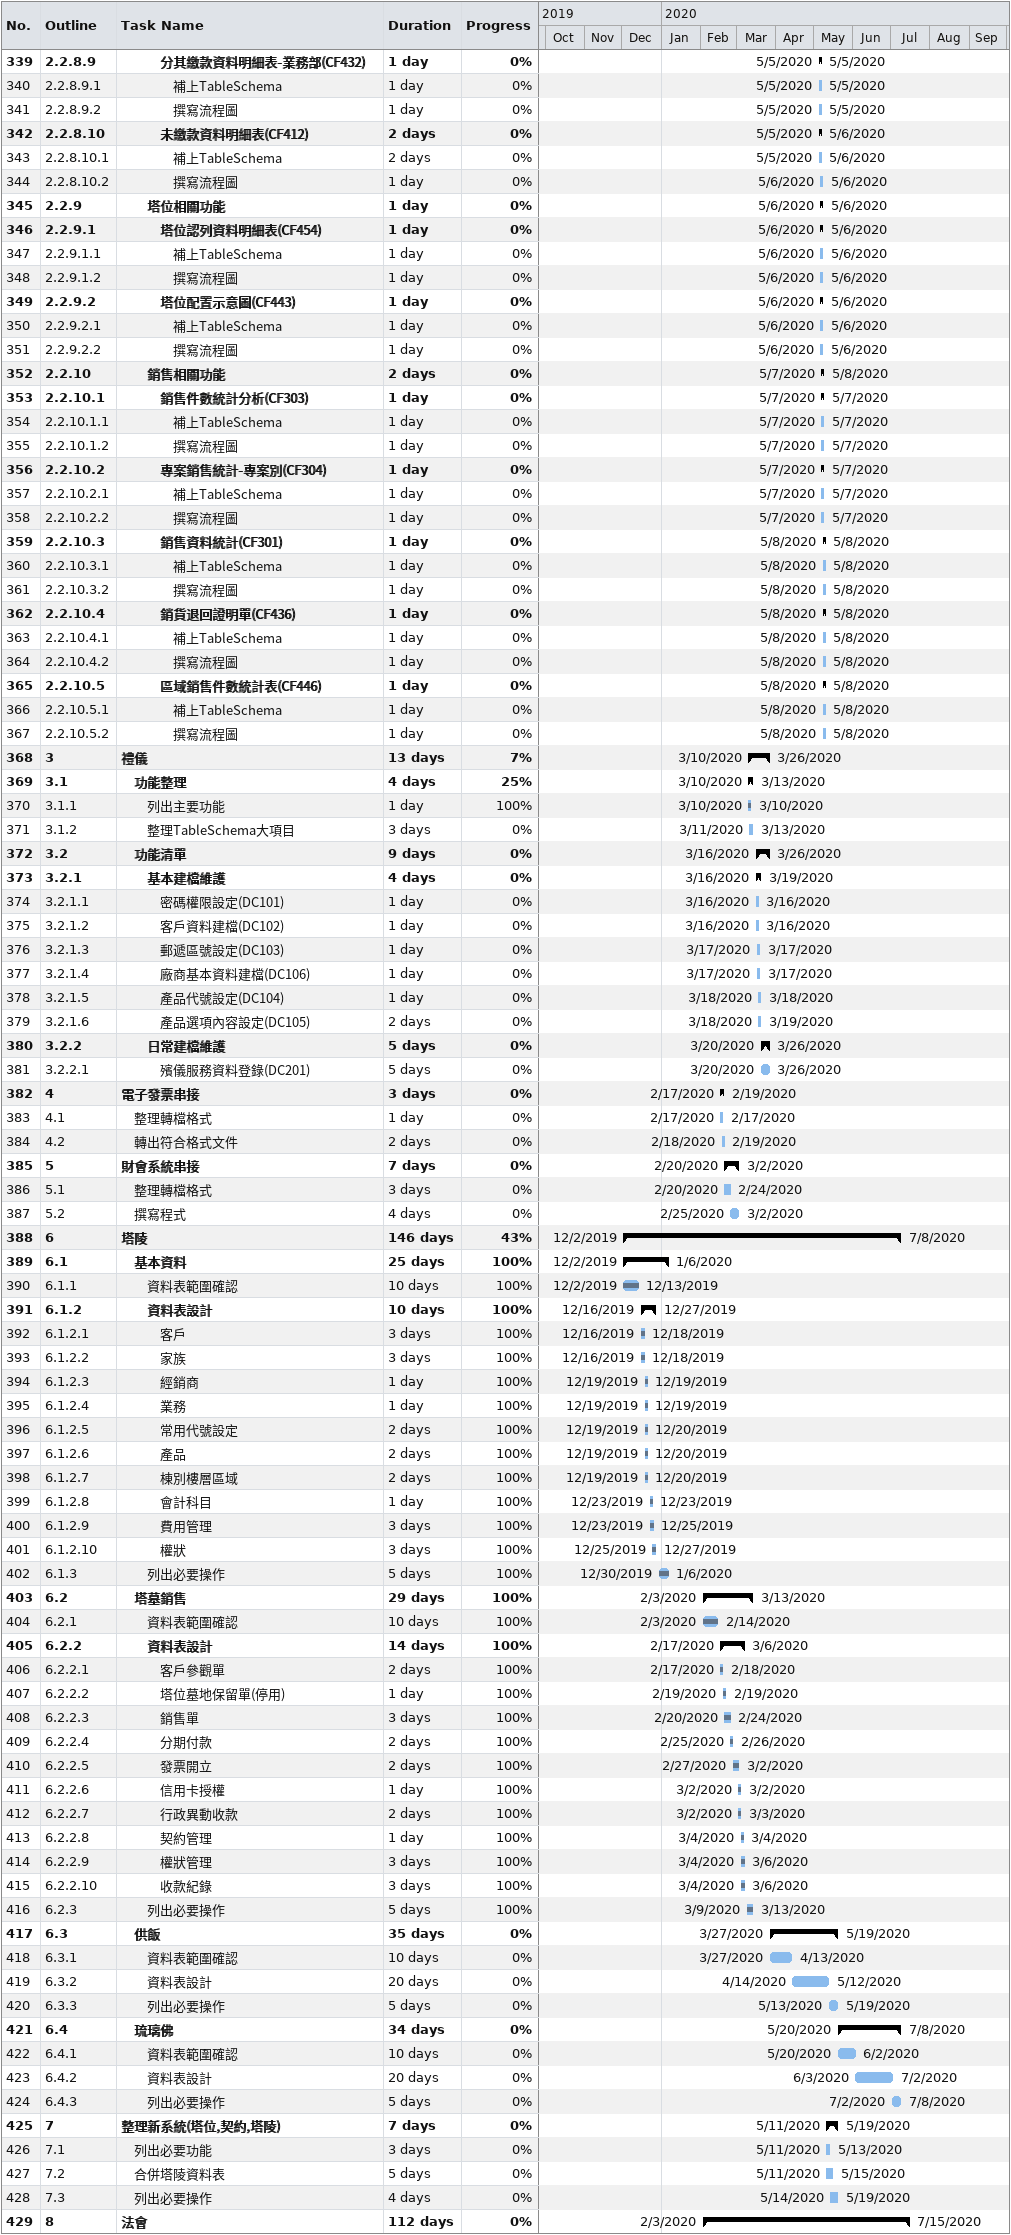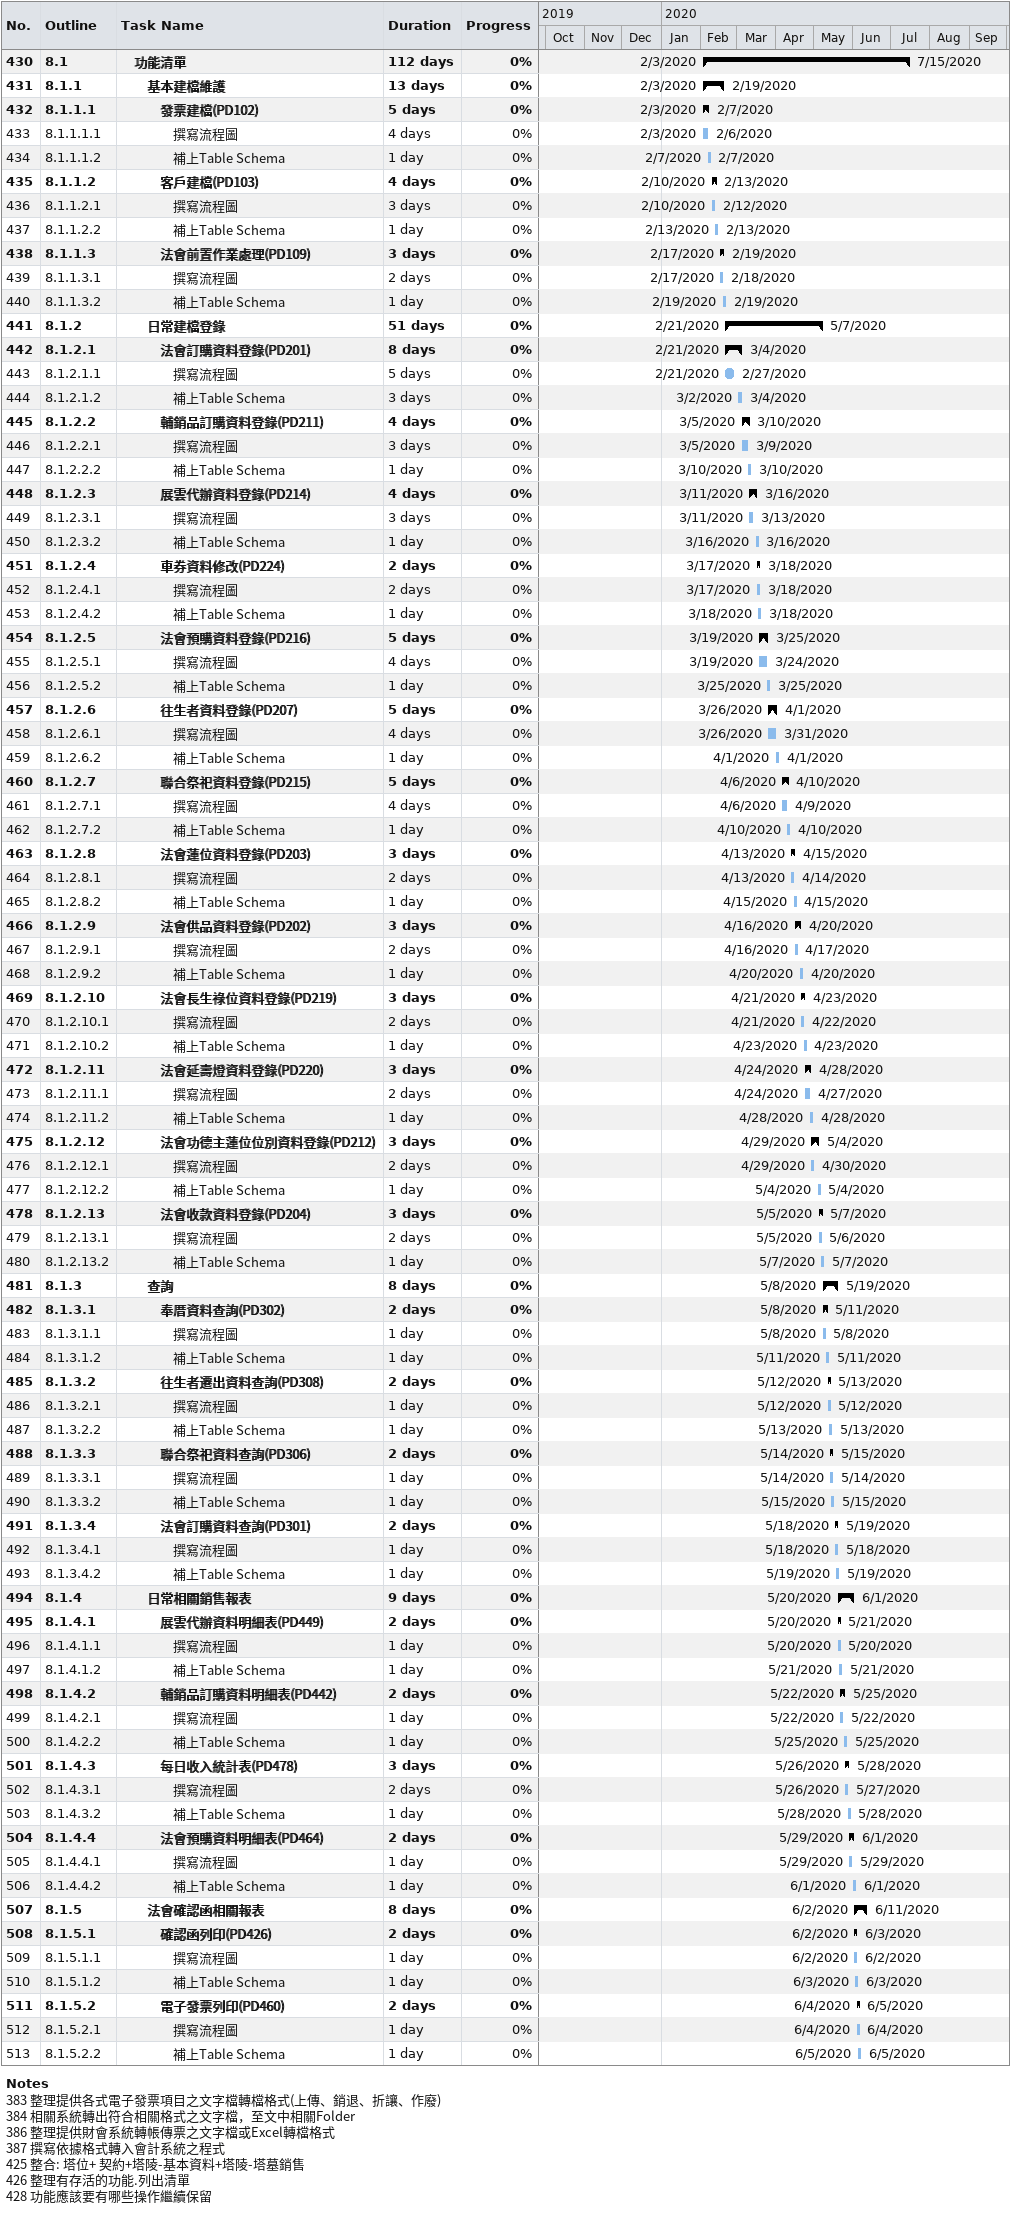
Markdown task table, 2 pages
| ID | WBS | Task | Duration | Start | Finish | % complete |
|---|---|---|---|---|---|---|
| 339 | 2.2.8.9 | **分其繳款資料明細表-業務部(CF432)** | 1d | 2020-05-05 | 2020-05-05 | 0 |
| 340 | 2.2.8.9.1 | 補上TableSchema | 1d | 2020-05-05 | 2020-05-05 | 0 |
| 341 | 2.2.8.9.2 | 撰寫流程圖 | 1d | 2020-05-05 | 2020-05-05 | 0 |
| 342 | 2.2.8.10 | **未繳款資料明細表(CF412)** | 2d | 2020-05-05 | 2020-05-06 | 0 |
| 343 | 2.2.8.10.1 | 補上TableSchema | 2d | 2020-05-05 | 2020-05-06 | 0 |
| 344 | 2.2.8.10.2 | 撰寫流程圖 | 1d | 2020-05-06 | 2020-05-06 | 0 |
| 345 | 2.2.9 | **塔位相關功能** | 1d | 2020-05-06 | 2020-05-06 | 0 |
| 346 | 2.2.9.1 | **塔位認列資料明細表(CF454)** | 1d | 2020-05-06 | 2020-05-06 | 0 |
| 347 | 2.2.9.1.1 | 補上TableSchema | 1d | 2020-05-06 | 2020-05-06 | 0 |
| 348 | 2.2.9.1.2 | 撰寫流程圖 | 1d | 2020-05-06 | 2020-05-06 | 0 |
| 349 | 2.2.9.2 | **塔位配置示意圖(CF443)** | 1d | 2020-05-06 | 2020-05-06 | 0 |
| 350 | 2.2.9.2.1 | 補上TableSchema | 1d | 2020-05-06 | 2020-05-06 | 0 |
| 351 | 2.2.9.2.2 | 撰寫流程圖 | 1d | 2020-05-06 | 2020-05-06 | 0 |
| 352 | 2.2.10 | **銷售相關功能** | 2d | 2020-05-07 | 2020-05-08 | 0 |
| 353 | 2.2.10.1 | **銷售件數統計分析(CF303)** | 1d | 2020-05-07 | 2020-05-07 | 0 |
| 354 | 2.2.10.1.1 | 補上TableSchema | 1d | 2020-05-07 | 2020-05-07 | 0 |
| 355 | 2.2.10.1.2 | 撰寫流程圖 | 1d | 2020-05-07 | 2020-05-07 | 0 |
| 356 | 2.2.10.2 | **專案銷售統計-專案別(CF304)** | 1d | 2020-05-07 | 2020-05-07 | 0 |
| 357 | 2.2.10.2.1 | 補上TableSchema | 1d | 2020-05-07 | 2020-05-07 | 0 |
| 358 | 2.2.10.2.2 | 撰寫流程圖 | 1d | 2020-05-07 | 2020-05-07 | 0 |
| 359 | 2.2.10.3 | **銷售資料統計(CF301)** | 1d | 2020-05-08 | 2020-05-08 | 0 |
| 360 | 2.2.10.3.1 | 補上TableSchema | 1d | 2020-05-08 | 2020-05-08 | 0 |
| 361 | 2.2.10.3.2 | 撰寫流程圖 | 1d | 2020-05-08 | 2020-05-08 | 0 |
| 362 | 2.2.10.4 | **銷貨退回證明單(CF436)** | 1d | 2020-05-08 | 2020-05-08 | 0 |
| 363 | 2.2.10.4.1 | 補上TableSchema | 1d | 2020-05-08 | 2020-05-08 | 0 |
| 364 | 2.2.10.4.2 | 撰寫流程圖 | 1d | 2020-05-08 | 2020-05-08 | 0 |
| 365 | 2.2.10.5 | **區域銷售件數統計表(CF446)** | 1d | 2020-05-08 | 2020-05-08 | 0 |
| 366 | 2.2.10.5.1 | 補上TableSchema | 1d | 2020-05-08 | 2020-05-08 | 0 |
| 367 | 2.2.10.5.2 | 撰寫流程圖 | 1d | 2020-05-08 | 2020-05-08 | 0 |
| 368 | 3 | **禮儀** | 13d | 2020-03-10 | 2020-03-26 | 7 |
| 369 | 3.1 | **功能整理** | 4d | 2020-03-10 | 2020-03-13 | 25 |
| 370 | 3.1.1 | 列出主要功能 | 1d | 2020-03-10 | 2020-03-10 | 100 |
| 371 | 3.1.2 | 整理TableSchema大項目 | 3d | 2020-03-11 | 2020-03-13 | 0 |
| 372 | 3.2 | **功能清單** | 9d | 2020-03-16 | 2020-03-26 | 0 |
| 373 | 3.2.1 | **基本建檔維護** | 4d | 2020-03-16 | 2020-03-19 | 0 |
| 374 | 3.2.1.1 | 密碼權限設定(DC101) | 1d | 2020-03-16 | 2020-03-16 | 0 |
| 375 | 3.2.1.2 | 客戶資料建檔(DC102) | 1d | 2020-03-16 | 2020-03-16 | 0 |
| 376 | 3.2.1.3 | 郵遞區號設定(DC103) | 1d | 2020-03-17 | 2020-03-17 | 0 |
| 377 | 3.2.1.4 | 廠商基本資料建檔(DC106) | 1d | 2020-03-17 | 2020-03-17 | 0 |
| 378 | 3.2.1.5 | 產品代號設定(DC104) | 1d | 2020-03-18 | 2020-03-18 | 0 |
| 379 | 3.2.1.6 | 產品選項內容設定(DC105) | 2d | 2020-03-18 | 2020-03-19 | 0 |
| 380 | 3.2.2 | **日常建檔維護** | 5d | 2020-03-20 | 2020-03-26 | 0 |
| 381 | 3.2.2.1 | 殯儀服務資料登錄(DC201) | 5d | 2020-03-20 | 2020-03-26 | 0 |
| 382 | 4 | **電子發票串接** | 3d | 2020-02-17 | 2020-02-19 | 0 |
| 383 | 4.1 | 整理轉檔格式 | 1d | 2020-02-17 | 2020-02-17 | 0 |
| 384 | 4.2 | 轉出符合格式文件 | 2d | 2020-02-18 | 2020-02-19 | 0 |
| 385 | 5 | **財會系統串接** | 7d | 2020-02-20 | 2020-03-02 | 0 |
| 386 | 5.1 | 整理轉檔格式 | 3d | 2020-02-20 | 2020-02-24 | 0 |
| 387 | 5.2 | 撰寫程式 | 4d | 2020-02-25 | 2020-03-02 | 0 |
| 388 | 6 | **塔陵** | 146d | 2019-12-02 | 2020-07-08 | 43 |
| 389 | 6.1 | **基本資料** | 25d | 2019-12-02 | 2020-01-06 | 100 |
| 390 | 6.1.1 | 資料表範圍確認 | 10d | 2019-12-02 | 2019-12-13 | 100 |
| 391 | 6.1.2 | **資料表設計** | 10d | 2019-12-16 | 2019-12-27 | 100 |
| 392 | 6.1.2.1 | 客戶 | 3d | 2019-12-16 | 2019-12-18 | 100 |
| 393 | 6.1.2.2 | 家族 | 3d | 2019-12-16 | 2019-12-18 | 100 |
| 394 | 6.1.2.3 | 經銷商 | 1d | 2019-12-19 | 2019-12-19 | 100 |
| 395 | 6.1.2.4 | 業務 | 1d | 2019-12-19 | 2019-12-19 | 100 |
| 396 | 6.1.2.5 | 常用代號設定 | 2d | 2019-12-19 | 2019-12-20 | 100 |
| 397 | 6.1.2.6 | 產品 | 2d | 2019-12-19 | 2019-12-20 | 100 |
| 398 | 6.1.2.7 | 棟別樓層區域 | 2d | 2019-12-19 | 2019-12-20 | 100 |
| 399 | 6.1.2.8 | 會計科目 | 1d | 2019-12-23 | 2019-12-23 | 100 |
| 400 | 6.1.2.9 | 費用管理 | 3d | 2019-12-23 | 2019-12-25 | 100 |
| 401 | 6.1.2.10 | 權狀 | 3d | 2019-12-25 | 2019-12-27 | 100 |
| 402 | 6.1.3 | 列出必要操作 | 5d | 2019-12-30 | 2020-01-06 | 100 |
| 403 | 6.2 | **塔墓銷售** | 29d | 2020-02-03 | 2020-03-13 | 100 |
| 404 | 6.2.1 | 資料表範圍確認 | 10d | 2020-02-03 | 2020-02-14 | 100 |
| 405 | 6.2.2 | **資料表設計** | 14d | 2020-02-17 | 2020-03-06 | 100 |
| 406 | 6.2.2.1 | 客戶參觀單 | 2d | 2020-02-17 | 2020-02-18 | 100 |
| 407 | 6.2.2.2 | 塔位墓地保留單(停用) | 1d | 2020-02-19 | 2020-02-19 | 100 |
| 408 | 6.2.2.3 | 銷售單 | 3d | 2020-02-20 | 2020-02-24 | 100 |
| 409 | 6.2.2.4 | 分期付款 | 2d | 2020-02-25 | 2020-02-26 | 100 |
| 410 | 6.2.2.5 | 發票開立 | 2d | 2020-02-27 | 2020-03-02 | 100 |
| 411 | 6.2.2.6 | 信用卡授權 | 1d | 2020-03-02 | 2020-03-02 | 100 |
| 412 | 6.2.2.7 | 行政異動收款 | 2d | 2020-03-02 | 2020-03-03 | 100 |
| 413 | 6.2.2.8 | 契約管理 | 1d | 2020-03-04 | 2020-03-04 | 100 |
| 414 | 6.2.2.9 | 權狀管理 | 3d | 2020-03-04 | 2020-03-06 | 100 |
| 415 | 6.2.2.10 | 收款紀錄 | 3d | 2020-03-04 | 2020-03-06 | 100 |
| 416 | 6.2.3 | 列出必要操作 | 5d | 2020-03-09 | 2020-03-13 | 100 |
| 417 | 6.3 | **供飯** | 35d | 2020-03-27 | 2020-05-19 | 0 |
| 418 | 6.3.1 | 資料表範圍確認 | 10d | 2020-03-27 | 2020-04-13 | 0 |
| 419 | 6.3.2 | 資料表設計 | 20d | 2020-04-14 | 2020-05-12 | 0 |
| 420 | 6.3.3 | 列出必要操作 | 5d | 2020-05-13 | 2020-05-19 | 0 |
| 421 | 6.4 | **琉璃佛** | 34d | 2020-05-20 | 2020-07-08 | 0 |
| 422 | 6.4.1 | 資料表範圍確認 | 10d | 2020-05-20 | 2020-06-02 | 0 |
| 423 | 6.4.2 | 資料表設計 | 20d | 2020-06-03 | 2020-07-02 | 0 |
| 424 | 6.4.3 | 列出必要操作 | 5d | 2020-07-02 | 2020-07-08 | 0 |
| 425 | 7 | **整理新系統(塔位,契約,塔陵)** | 7d | 2020-05-11 | 2020-05-19 | 0 |
| 426 | 7.1 | 列出必要功能 | 3d | 2020-05-11 | 2020-05-13 | 0 |
| 427 | 7.2 | 合併塔陵資料表 | 5d | 2020-05-11 | 2020-05-15 | 0 |
| 428 | 7.3 | 列出必要操作 | 4d | 2020-05-14 | 2020-05-19 | 0 |
| 429 | 8 | **法會** | 112d | 2020-02-03 | 2020-07-15 | 0 |
| 430 | 8.1 | **功能清單** | 112d | 2020-02-03 | 2020-07-15 | 0 |
| 431 | 8.1.1 | **基本建檔維護** | 13d | 2020-02-03 | 2020-02-19 | 0 |
| 432 | 8.1.1.1 | **發票建檔(PD102)** | 5d | 2020-02-03 | 2020-02-07 | 0 |
| 433 | 8.1.1.1.1 | 撰寫流程圖 | 4d | 2020-02-03 | 2020-02-06 | 0 |
| 434 | 8.1.1.1.2 | 補上Table Schema | 1d | 2020-02-07 | 2020-02-07 | 0 |
| 435 | 8.1.1.2 | **客戶建檔(PD103)** | 4d | 2020-02-10 | 2020-02-13 | 0 |
| 436 | 8.1.1.2.1 | 撰寫流程圖 | 3d | 2020-02-10 | 2020-02-12 | 0 |
| 437 | 8.1.1.2.2 | 補上Table Schema | 1d | 2020-02-13 | 2020-02-13 | 0 |
| 438 | 8.1.1.3 | **法會前置作業處理(PD109)** | 3d | 2020-02-17 | 2020-02-19 | 0 |
| 439 | 8.1.1.3.1 | 撰寫流程圖 | 2d | 2020-02-17 | 2020-02-18 | 0 |
| 440 | 8.1.1.3.2 | 補上Table Schema | 1d | 2020-02-19 | 2020-02-19 | 0 |
| 441 | 8.1.2 | **日常建檔登錄** | 51d | 2020-02-21 | 2020-05-07 | 0 |
| 442 | 8.1.2.1 | **法會訂購資料登錄(PD201)** | 8d | 2020-02-21 | 2020-03-04 | 0 |
| 443 | 8.1.2.1.1 | 撰寫流程圖 | 5d | 2020-02-21 | 2020-02-27 | 0 |
| 444 | 8.1.2.1.2 | 補上Table Schema | 3d | 2020-03-02 | 2020-03-04 | 0 |
| 445 | 8.1.2.2 | **輔銷品訂購資料登錄(PD211)** | 4d | 2020-03-05 | 2020-03-10 | 0 |
| 446 | 8.1.2.2.1 | 撰寫流程圖 | 3d | 2020-03-05 | 2020-03-09 | 0 |
| 447 | 8.1.2.2.2 | 補上Table Schema | 1d | 2020-03-10 | 2020-03-10 | 0 |
| 448 | 8.1.2.3 | **展雲代辦資料登錄(PD214)** | 4d | 2020-03-11 | 2020-03-16 | 0 |
| 449 | 8.1.2.3.1 | 撰寫流程圖 | 3d | 2020-03-11 | 2020-03-13 | 0 |
| 450 | 8.1.2.3.2 | 補上Table Schema | 1d | 2020-03-16 | 2020-03-16 | 0 |
| 451 | 8.1.2.4 | **車券資料修改(PD224)** | 2d | 2020-03-17 | 2020-03-18 | 0 |
| 452 | 8.1.2.4.1 | 撰寫流程圖 | 2d | 2020-03-17 | 2020-03-18 | 0 |
| 453 | 8.1.2.4.2 | 補上Table Schema | 1d | 2020-03-18 | 2020-03-18 | 0 |
| 454 | 8.1.2.5 | **法會預購資料登錄(PD216)** | 5d | 2020-03-19 | 2020-03-25 | 0 |
| 455 | 8.1.2.5.1 | 撰寫流程圖 | 4d | 2020-03-19 | 2020-03-24 | 0 |
| 456 | 8.1.2.5.2 | 補上Table Schema | 1d | 2020-03-25 | 2020-03-25 | 0 |
| 457 | 8.1.2.6 | **往生者資料登錄(PD207)** | 5d | 2020-03-26 | 2020-04-01 | 0 |
| 458 | 8.1.2.6.1 | 撰寫流程圖 | 4d | 2020-03-26 | 2020-03-31 | 0 |
| 459 | 8.1.2.6.2 | 補上Table Schema | 1d | 2020-04-01 | 2020-04-01 | 0 |
| 460 | 8.1.2.7 | **聯合祭祀資料登錄(PD215)** | 5d | 2020-04-06 | 2020-04-10 | 0 |
| 461 | 8.1.2.7.1 | 撰寫流程圖 | 4d | 2020-04-06 | 2020-04-09 | 0 |
| 462 | 8.1.2.7.2 | 補上Table Schema | 1d | 2020-04-10 | 2020-04-10 | 0 |
| 463 | 8.1.2.8 | **法會蓮位資料登錄(PD203)** | 3d | 2020-04-13 | 2020-04-15 | 0 |
| 464 | 8.1.2.8.1 | 撰寫流程圖 | 2d | 2020-04-13 | 2020-04-14 | 0 |
| 465 | 8.1.2.8.2 | 補上Table Schema | 1d | 2020-04-15 | 2020-04-15 | 0 |
| 466 | 8.1.2.9 | **法會供品資料登錄(PD202)** | 3d | 2020-04-16 | 2020-04-20 | 0 |
| 467 | 8.1.2.9.1 | 撰寫流程圖 | 2d | 2020-04-16 | 2020-04-17 | 0 |
| 468 | 8.1.2.9.2 | 補上Table Schema | 1d | 2020-04-20 | 2020-04-20 | 0 |
| 469 | 8.1.2.10 | **法會長生祿位資料登錄(PD219)** | 3d | 2020-04-21 | 2020-04-23 | 0 |
| 470 | 8.1.2.10.1 | 撰寫流程圖 | 2d | 2020-04-21 | 2020-04-22 | 0 |
| 471 | 8.1.2.10.2 | 補上Table Schema | 1d | 2020-04-23 | 2020-04-23 | 0 |
| 472 | 8.1.2.11 | **法會延壽燈資料登錄(PD220)** | 3d | 2020-04-24 | 2020-04-28 | 0 |
| 473 | 8.1.2.11.1 | 撰寫流程圖 | 2d | 2020-04-24 | 2020-04-27 | 0 |
| 474 | 8.1.2.11.2 | 補上Table Schema | 1d | 2020-04-28 | 2020-04-28 | 0 |
| 475 | 8.1.2.12 | **法會功德主蓮位位別資料登錄(PD212)** | 3d | 2020-04-29 | 2020-05-04 | 0 |
| 476 | 8.1.2.12.1 | 撰寫流程圖 | 2d | 2020-04-29 | 2020-04-30 | 0 |
| 477 | 8.1.2.12.2 | 補上Table Schema | 1d | 2020-05-04 | 2020-05-04 | 0 |
| 478 | 8.1.2.13 | **法會收款資料登錄(PD204)** | 3d | 2020-05-05 | 2020-05-07 | 0 |
| 479 | 8.1.2.13.1 | 撰寫流程圖 | 2d | 2020-05-05 | 2020-05-06 | 0 |
| 480 | 8.1.2.13.2 | 補上Table Schema | 1d | 2020-05-07 | 2020-05-07 | 0 |
| 481 | 8.1.3 | **查詢** | 8d | 2020-05-08 | 2020-05-19 | 0 |
| 482 | 8.1.3.1 | **奉厝資料查詢(PD302)** | 2d | 2020-05-08 | 2020-05-11 | 0 |
| 483 | 8.1.3.1.1 | 撰寫流程圖 | 1d | 2020-05-08 | 2020-05-08 | 0 |
| 484 | 8.1.3.1.2 | 補上Table Schema | 1d | 2020-05-11 | 2020-05-11 | 0 |
| 485 | 8.1.3.2 | **往生者遷出資料查詢(PD308)** | 2d | 2020-05-12 | 2020-05-13 | 0 |
| 486 | 8.1.3.2.1 | 撰寫流程圖 | 1d | 2020-05-12 | 2020-05-12 | 0 |
| 487 | 8.1.3.2.2 | 補上Table Schema | 1d | 2020-05-13 | 2020-05-13 | 0 |
| 488 | 8.1.3.3 | **聯合祭祀資料查詢(PD306)** | 2d | 2020-05-14 | 2020-05-15 | 0 |
| 489 | 8.1.3.3.1 | 撰寫流程圖 | 1d | 2020-05-14 | 2020-05-14 | 0 |
| 490 | 8.1.3.3.2 | 補上Table Schema | 1d | 2020-05-15 | 2020-05-15 | 0 |
| 491 | 8.1.3.4 | **法會訂購資料查詢(PD301)** | 2d | 2020-05-18 | 2020-05-19 | 0 |
| 492 | 8.1.3.4.1 | 撰寫流程圖 | 1d | 2020-05-18 | 2020-05-18 | 0 |
| 493 | 8.1.3.4.2 | 補上Table Schema | 1d | 2020-05-19 | 2020-05-19 | 0 |
| 494 | 8.1.4 | **日常相關銷售報表** | 9d | 2020-05-20 | 2020-06-01 | 0 |
| 495 | 8.1.4.1 | **展雲代辦資料明細表(PD449)** | 2d | 2020-05-20 | 2020-05-21 | 0 |
| 496 | 8.1.4.1.1 | 撰寫流程圖 | 1d | 2020-05-20 | 2020-05-20 | 0 |
| 497 | 8.1.4.1.2 | 補上Table Schema | 1d | 2020-05-21 | 2020-05-21 | 0 |
| 498 | 8.1.4.2 | **輔銷品訂購資料明細表(PD442)** | 2d | 2020-05-22 | 2020-05-25 | 0 |
| 499 | 8.1.4.2.1 | 撰寫流程圖 | 1d | 2020-05-22 | 2020-05-22 | 0 |
| 500 | 8.1.4.2.2 | 補上Table Schema | 1d | 2020-05-25 | 2020-05-25 | 0 |
| 501 | 8.1.4.3 | **每日收入統計表(PD478)** | 3d | 2020-05-26 | 2020-05-28 | 0 |
| 502 | 8.1.4.3.1 | 撰寫流程圖 | 2d | 2020-05-26 | 2020-05-27 | 0 |
| 503 | 8.1.4.3.2 | 補上Table Schema | 1d | 2020-05-28 | 2020-05-28 | 0 |
| 504 | 8.1.4.4 | **法會預購資料明細表(PD464)** | 2d | 2020-05-29 | 2020-06-01 | 0 |
| 505 | 8.1.4.4.1 | 撰寫流程圖 | 1d | 2020-05-29 | 2020-05-29 | 0 |
| 506 | 8.1.4.4.2 | 補上Table Schema | 1d | 2020-06-01 | 2020-06-01 | 0 |
| 507 | 8.1.5 | **法會確認函相關報表** | 8d | 2020-06-02 | 2020-06-11 | 0 |
| 508 | 8.1.5.1 | **確認函列印(PD426)** | 2d | 2020-06-02 | 2020-06-03 | 0 |
| 509 | 8.1.5.1.1 | 撰寫流程圖 | 1d | 2020-06-02 | 2020-06-02 | 0 |
| 510 | 8.1.5.1.2 | 補上Table Schema | 1d | 2020-06-03 | 2020-06-03 | 0 |
| 511 | 8.1.5.2 | **電子發票列印(PD460)** | 2d | 2020-06-04 | 2020-06-05 | 0 |
| 512 | 8.1.5.2.1 | 撰寫流程圖 | 1d | 2020-06-04 | 2020-06-04 | 0 |
| 513 | 8.1.5.2.2 | 補上Table Schema | 1d | 2020-06-05 | 2020-06-05 | 0 |

Notes
- 383: 整理提供各式電子發票項目之文字檔轉檔格式(上傳、銷退、折讓、作廢)
- 384: 相關系統轉出符合相關格式之文字檔，至文中相關Folder
- 386: 整理提供財會系統轉帳傳票之文字檔或Excel轉檔格式
- 387: 撰寫依據格式轉入會計系統之程式
- 425: 整合: 塔位+ 契約+塔陵-基本資料+塔陵-塔墓銷售
- 426: 整理有存活的功能.列出清單
- 428: 功能應該要有哪些操作繼續保留
